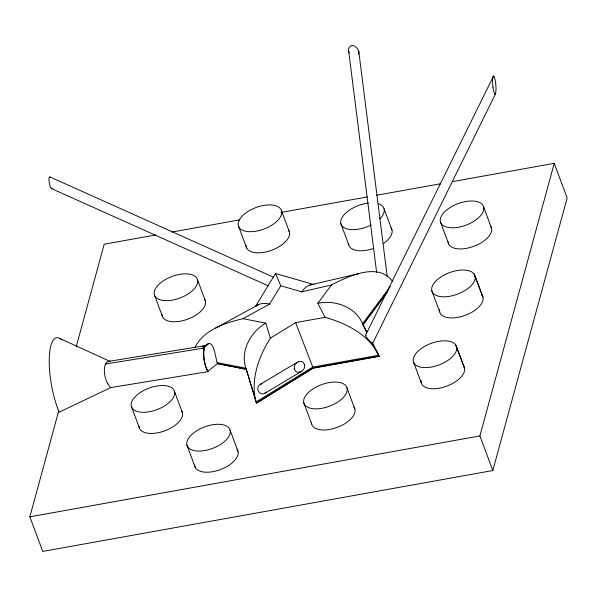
<?xml version="1.0" encoding="UTF-8"?>
<svg xmlns="http://www.w3.org/2000/svg" width="597" height="597" viewBox="0 0 597 597"><rect width="100%" height="100%" fill="white"/><g stroke="black" fill="none" stroke-linecap="round" stroke-linejoin="round"><path stroke-width="0.9" d="M372.565 343.566L495.495 93.901L496.025 89.684A18.328 5.336 79.8 0 0 495.54 82.334A12.149 3.537 79.8 0 0 495.114 79.752L493.988 76.162A2.552 0.746 79.8 0 0 493.667 75.812L365.476 335.342C365.133 336.753 374.774 346.626 371.976 342.327M208.062 371.207L217.398 363.707L246.337 369.319L217.36 363.483C215.532 358.819 214.032 336.372 205.204 345.715A14.313 4.03 79.4 0 0 203.152 348.2L204.361 347.596L203.726 352.805L204.159 359.364L205.48 365.439L207.913 371.685L110.729 387.58L59.163 412.161L57.708 408.475A45.753 13.328 79.8 0 1 49.372 355.909A45.753 13.328 79.8 0 1 61.76 339.924M452.496 181.615L554.24 163.324L567.15 197.92L492.816 470.526L42.76 551.427L29.85 516.838L58.797 410.669M76.215 346.79L104.184 244.225L155.511 235.002M492.816 470.526L479.906 435.929L554.24 163.324M207.913 371.685A14.298 4.507 80.8 0 1 204.211 348.029L204.361 347.596M386.558 292.978L362.961 324.887C356.79 307.276 335.178 299.545 317.85 303.291L325.074 317.328C346.521 323.305 369.759 334.999 379.155 356.357L313.186 368.215L256.516 403.079L246.24 369.08C239.591 351.663 250.509 331.917 265.814 323.111L270.359 338.171C258.911 356.245 250.785 378.722 255.516 400.214M386.61 292.821L387.52 290.724L388.363 290.254M358.655 54.357L358.872 52.073M194.794 347.909C203.398 329.82 224.845 322.999 242.972 318.686L269.598 304.082L280.754 285.791L275.553 273.516L314.089 284.59M493.077 76.177L492.555 80.386A18.328 5.336 79.8 0 0 493.032 87.744M105.833 363.603L105.609 364.036L204.211 348.029M365.476 335.342L366.207 335.313M495.495 93.901L494.913 94.266A2.552 0.746 79.8 0 1 494.592 93.916L493.465 90.319A12.149 3.537 79.8 0 1 493.04 87.744M255.546 306.268L275.538 273.508L275.642 274.068M52.2 188.383C49.633 188.465 49.536 183.145 49.021 181.01A6.537 1.903 79.8 0 1 48.947 180.04L49.103 177.652L49.775 176.869L273.598 277.254M280.754 285.791L301.754 291.836C304.261 288.082 308.142 284.478 312.94 284.568M317.85 303.291L331.499 284.956C348.335 276.224 378.065 261.882 392.55 281.314M390.363 286.418L362.551 323.768L366.812 332.051M386.647 292.709L362.879 324.641L366.707 332.096M266.187 391.983C264.404 394.886 259.688 394.423 258.411 391.266A4.933 4.619 88.1 0 1 262.061 383.789M255.673 306.56C259.299 302.985 264.941 302.94 269.598 304.082M203.152 348.2L209.331 343.238M270.359 338.171L295.642 322.619L325.074 317.328M256.501 403.05L313.097 367.976L379.065 356.118M260.285 384.349L297.105 362.379M264.538 393.453L301.783 371.215M258.441 304.627L215.651 328.089M298.522 361.67L301.381 361.446A3.604 2.933 15.1 0 1 303.261 362.357L304.701 364.916M202.062 346.544L205.204 345.715M357.931 273.889L310.119 284.941M301.754 291.836L331.499 284.956M172.011 232.032L239.845 219.838M281.09 212.428L367.252 196.935M376.416 195.286L440.579 183.757M29.85 516.838L479.906 435.929M108.706 361.364L204.95 345.715M242.972 318.686L265.814 323.111M217.211 362.648L245.919 368.207L256.426 402.841M51.641 188.652L268.157 285.776M49.849 176.891L50.573 177.637M59.521 338.298L110.027 361.409M107.826 383.662L108.378 384.625A14.627 6.88 77.3 0 0 110.729 387.602M372.349 342.82L378.737 355.245L312.768 367.103L256.098 401.968L255.606 400.52M372.252 342.865L379.155 356.357M349.312 52.7C346.924 49.364 349.991 43.648 354.342 46.021A5.731 4.664 15.1 0 1 355.364 46.566L357.76 49.021L358.857 51.946M295.642 322.619L313.186 368.215M473.981 273.836L482.928 297.09L475.04 275.963A22.865 11.477 -20.5 0 0 440.108 277.486A22.865 11.477 -20.5 0 0 445.198 296.784A22.865 11.477 -20.5 0 0 475.04 275.963M455.504 344.633L464.451 367.886L456.563 346.76A22.865 11.477 -20.5 0 0 421.631 348.282A22.865 11.477 -20.5 0 0 426.721 367.58A22.865 11.477 -20.5 0 0 456.563 346.76M483.607 206.958A22.865 11.477 -20.5 0 1 453.757 227.778A22.865 11.477 -20.5 0 1 448.668 208.48A22.865 11.477 -20.5 0 1 483.607 206.958L491.495 228.091M440.414 221.853L448.72 244.091M431.855 290.858L439.743 311.985M384.072 208.808L391.953 229.935M413.378 361.655L421.266 382.781M340.88 223.703L348.767 244.83M281.538 210.853A22.865 11.477 -20.5 0 1 251.688 231.673A22.865 11.477 -20.5 0 1 246.598 212.375A22.865 11.477 -20.5 0 1 281.538 210.853L289.418 231.979M347.006 388.013A22.865 11.477 -20.5 0 1 317.164 408.833A22.865 11.477 -20.5 0 1 312.067 389.535A22.865 11.477 -20.5 0 1 347.006 388.013L354.894 409.139M238.345 225.748L246.651 247.986M303.821 402.908L311.701 424.034M197.532 279.806A22.865 11.477 -20.5 0 1 167.682 300.627A22.865 11.477 -20.5 0 1 162.593 281.329A22.865 11.477 -20.5 0 1 197.532 279.806L205.413 300.933M230.114 430.243A22.865 11.477 -20.5 0 1 200.264 451.063A22.865 11.477 -20.5 0 1 195.174 431.765A22.865 11.477 -20.5 0 1 230.114 430.243L237.994 451.377M154.339 294.702L162.645 316.94M174.525 391.468A22.865 11.477 -20.5 0 1 144.683 412.288A22.865 11.477 -20.5 0 1 139.594 392.99A22.865 11.477 -20.5 0 1 174.525 391.468L182.413 412.602M186.921 445.138L195.226 467.384M131.34 406.363L139.646 428.601M294.194 368.685L295.634 371.244A3.604 2.933 15.1 0 0 297.507 372.155L300.373 371.931A8.754 7.127 15.1 0 0 304.552 364.916M358.797 51.581L387.222 276.523M348.641 50.79L376.647 272.516M107.751 383.826A14.194 6.619 77 0 1 105.572 364.013M105.893 363.722A14.619 6.657 76.8 0 1 110.117 361.431M353.834 407.02A22.865 11.477 -20.5 0 1 337.342 427.333A22.865 11.477 -20.5 0 1 311.515 422.848M236.934 449.25A22.865 11.477 -20.5 0 1 220.45 469.563A22.865 11.477 -20.5 0 1 194.622 465.078M481.869 294.963A22.865 11.477 -20.5 0 1 464.272 315.679A22.865 11.477 -20.5 0 1 439.593 309.544M463.391 365.76A22.865 11.477 -20.5 0 1 445.795 386.475A22.865 11.477 -20.5 0 1 421.116 380.341M288.358 229.852A22.865 11.477 -20.5 0 1 271.874 250.173A22.865 11.477 -20.5 0 1 246.046 245.688M181.354 410.475A22.865 11.477 -20.5 0 1 164.869 430.788A22.865 11.477 -20.5 0 1 139.041 426.303M490.435 225.964A22.865 11.477 -20.5 0 1 473.943 246.277A22.865 11.477 -20.5 0 1 448.116 241.792M378.602 203.808A22.865 11.477 -20.5 0 1 379.826 218.868M371.155 224.965A22.865 11.477 -20.5 0 1 340.73 222.942A22.865 11.477 -20.5 0 1 368.356 203.077M390.893 227.815A22.865 11.477 -20.5 0 1 383.408 243.516M373.304 248.531A22.865 11.477 -20.5 0 1 348.581 243.643M204.353 298.806A22.865 11.477 -20.5 0 1 187.868 319.126A22.865 11.477 -20.5 0 1 162.041 314.634M387.132 292.724A8.806 4.418 -20.5 0 1 386.975 292.888M294.343 368.677A8.754 7.127 15.1 0 1 298.56 361.73"/></g></svg>
